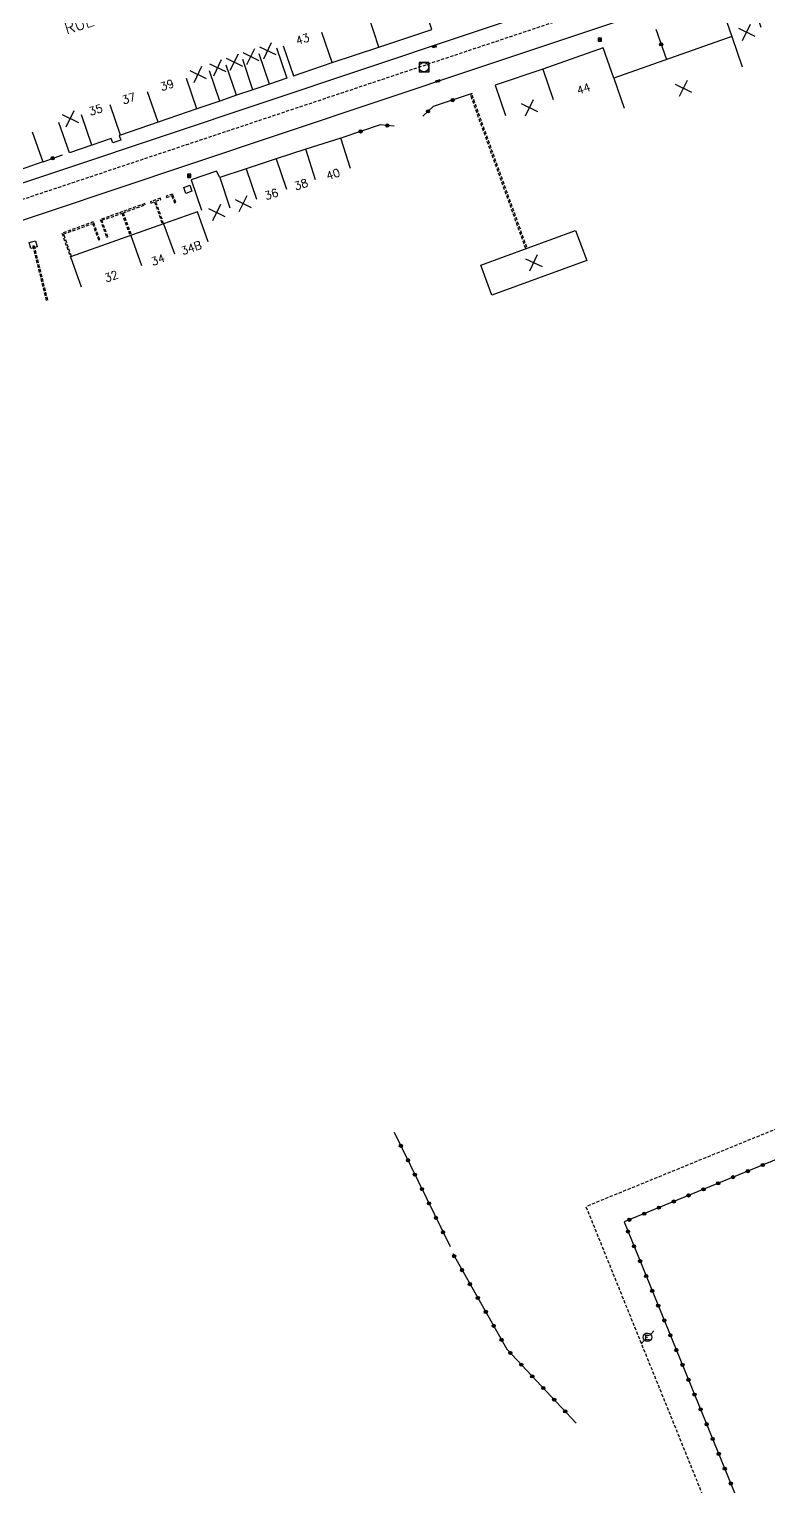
# Model space of a CAD drawing. Header units: millimetres. Extents: x 150000 to 151000, y 127999 to 129000.
# Drawn here: x 150230.3 to 150345.7, y 128436.1 to 128663.8 of the extents above; entities that cross this region are included whole.
import ezdxf
from ezdxf.enums import TextEntityAlignment as Align

# ---------------------------------------------------------------- set-up
doc = ezdxf.new("R2010")
doc.units = ezdxf.units.MM
doc.linetypes.add('DASHED', pattern=[0.75, 0.5, -0.25])
doc.layers.get('0').update_dxf_attribs({"linetype": 'CONTINUOUS'})
for name, color, linetype in [('W0001', 6, 'DASHED'), ('W0008', 7, 'CONTINUOUS'), ('W0100', 7, 'CONTINUOUS'), ('W0112', 1, 'DASHED'), ('W0322', 7, 'CONTINUOUS'), ('W0330', 7, 'CONTINUOUS'), ('W0400', 7, 'CONTINUOUS'), ('W0420', 7, 'CONTINUOUS'), ('W0471', 7, 'CONTINUOUS'), ('W0984', 7, 'CONTINUOUS'), ('W0989', 7, 'CONTINUOUS'), ('W0991', 7, 'CONTINUOUS'), ('W1102', 7, 'CONTINUOUS')]:
    doc.layers.add(name, color=color, linetype=linetype)
doc.styles.get("Standard").update_dxf_attribs({"font": 'romans.shx', "width": 0.85})

# ---------------------------------------------------------------- blocks, each defined once
blk = doc.blocks.new('t322o')
at = {"color": 0, "linetype": 'Continuous'}
for radius in [0.25, 0.15]:
    blk.add_circle((0, 0), radius, dxfattribs=at)
blk = doc.blocks.new('t991o')
at = {"color": 0, "linetype": 'Continuous'}
for p, q in [((-1, 1), (1, -1)), ((-1, -1), (1, 1))]:
    blk.add_line(p, q, dxfattribs=at)
blk = doc.blocks.new('t112o')
at = {"color": 0, "linetype": 'Continuous'}
for p, q in [((-0.5, 0.5), (0.5, 0.5)), ((-0.5, -0.5), (-0.5, 0.5)), ((0.5, 0.5), (0.5, -0.5)), ((0.5, -0.5), (-0.5, -0.5))]:
    blk.add_line(p, q, dxfattribs=at)
blk = doc.blocks.new('t330o')
at = {"color": 0, "linetype": 'Continuous'}
for p, q in [((0.25, -0.25), (-0.25, 0.25)), ((-0.25, -0.25), (0.25, 0.25)), ((-0.25, 0.25), (-0.25, -0.25)), ((0.25, 0.25), (-0.25, 0.25)), ((0.25, -0.25), (0.25, 0.25)), ((-0.25, -0.25), (0.25, -0.25)), ((-0.25, -0.25), (-0.25, -0.25))]:
    blk.add_line(p, q, dxfattribs=at)
blk = doc.blocks.new('T400')
for p, q in [((-0.15, 0.3), (0.15, 0.3)), ((-0.15, -0.25), (-0.15, 0.3)), ((-0.15, 0.15), (0.15, 0.15)), ((-0.15, 0), (0.15, 0)), ((0.15, 0.3), (0.15, -0.25)), ((-0.15, -0.15), (0.15, -0.15)), ((-0.15, -0.25), (-0.15, -0.3)), ((-0.15, -0.3), (0.15, -0.3)), ((0.15, -0.3), (0.15, -0.25))]:
    blk.add_line(p, q)
blk = doc.blocks.new('T420')
for p, q in [((0.75, 0.75), (-0.75, 0.75)), ((-0.75, 0.75), (-0.75, -0.75)), ((0.75, 0.75), (0.75, -0.75)), ((0.75, -0.75), (-0.75, -0.75))]:
    blk.add_line(p, q)
blk.add_ellipse((0, 0), major_axis=(-0.53, 0.53), ratio=1, start_param=3.926991, end_param=10.210176)
blk = doc.blocks.new('T471')
for p, q in [((-0.333334, 0.333334), (-0.333334, -0.333334)), ((-0.333334, 0.333334), (0.333334, 0.333334)), ((-0.333334, 0), (0, 0)), ((0.500001, 0.500001), (1.000002, 1.000002)), ((-0.500001, -0.500001), (-1.000002, -1.000002)), ((-0.333334, -0.333334), (0.333334, -0.333334))]:
    blk.add_line(p, q)
blk.add_ellipse((0, 0), major_axis=(0.471405, 0.471405), ratio=1, start_param=5.4977871438, end_param=11.780972451)

msp = doc.modelspace()

# ---------------------------------------------------------------- linework, layer by layer
at = {"layer": 'W0001'}
msp.add_lwpolyline([(150925.49, 129000), (150899.54, 128981.96), (150856.27, 128951.99), (150826.38, 128930.3), (150799.24, 128909.84), (150759.98, 128881.2), (150720.33, 128854.38), (150689.6, 128834.49), (150658.57, 128815.58), (150633.9, 128801.57), (150604.6, 128784.79), (150567.76, 128765.15), (150494.52, 128731.21), (150480.69, 128725.78), (150468.63, 128717.09), (150129.73, 128603.93)], dxfattribs=at)
at = {"layer": 'W0001', "flags": 128}
msp.add_lwpolyline([(150436.83, 128388.25), (150417.48, 128429.65), (150396.69, 128478.8), (150384.87, 128507.55), (150317.21, 128479.9), (150343.79, 128414.11), (150359.56, 128377.24), (150364.1, 128366.73)], dxfattribs=at)
at = {"layer": 'W0008'}
for points in [[(150474.4, 128745.5), (150475.61, 128737.44, -0.123416), (150471.48, 128724.57, -0.085381), (150460.46, 128717.57), (150458.92, 128716.86), (150444.71, 128712), (150376.23, 128688.95), (150297.89, 128662.67), (150204.83, 128631.55), (150201.36, 128630.42), (150199.75, 128629.96, -0.343342), (150197.31, 128631.07), (150196.68, 128632.25), (150196, 128634.49)], [(150329.8, 128667.51), (150300.15, 128657.63), (150255.04, 128642.53), (150200.8, 128624.38), (150160.45, 128610.89), (150158.86, 128610.33, 0.294049), (150156.52, 128607.99, 0.025231), (150156.44, 128607.52, 0.009597), (150156.32, 128606.26, 0.027375), (150156.31, 128605.69, 0.017021), (150156.37, 128604.77), (150156.86, 128602.52), (150163.64, 128577.54), (150166.18, 128568.28), (150167.36, 128564.05), (150168.75, 128558.58), (150170.51, 128551.67), (150171.81, 128546.34), (150180.04, 128513.22), (150186.34, 128487.42), (150192.12, 128464.05), (150193.47, 128458.37, 0.145222), (150201.12, 128446.35), (150210.47, 128436.44)]]:
    msp.add_lwpolyline(points, format="xyb", dxfattribs=at)
at = {"layer": 'W0100'}
for points in [[(150269.96, 128661.2), (150271.58, 128656.47), (150277.62, 128658.55), (150284.9, 128660.99), (150293.15, 128663.73), (150291.98, 128667.26), (150293.23, 128667.71), (150291.02, 128674.29), (150293.81, 128675.25), (150296.51, 128676.26), (150299.94, 128665.96), (150306.65, 128668.19), (150305.06, 128672.94)], [(150344.55, 128664.06), (150342.96, 128668.8), (150338.36, 128667.26), (150339.96, 128662.64), (150321.58, 128656.15), (150319.92, 128660.87), (150310.48, 128657.54), (150303.06, 128655.01), (150304.67, 128650.28)], [(150268.9, 128660.86), (150270.54, 128656.13), (150267.82, 128655.19), (150265.24, 128654.32), (150262.66, 128653.45), (150260.07, 128652.56), (150256.48, 128651.36), (150250.44, 128649.28), (150244.58, 128647.23), (150244.39, 128647.17), (150244.63, 128646.47), (150243.39, 128646.03), (150243.14, 128646.73), (150240.11, 128645.68), (150236.6, 128644.47), (150234.97, 128649.2)], [(150230.81, 128647.77), (150232.43, 128643.04), (150228.92, 128641.83), (150225.65, 128640.72), (150219.69, 128638.78), (150213.93, 128636.87), (150212.36, 128641.62)], [(150280.48, 128642.02), (150278.96, 128646.78), (150273.48, 128645.03), (150268.88, 128643.53), (150264.21, 128641.97), (150260.08, 128640.6), (150259.56, 128641.58), (150255.59, 128640.23), (150257.2, 128635.49)], [(150258.26, 128630.55), (150256.59, 128635.27), (150251.31, 128633.4), (150236.75, 128628.23), (150238.42, 128623.52)]]:
    msp.add_lwpolyline(points, dxfattribs=at)
msp.add_lwpolyline([(150317.32, 128627.66), (150302.53, 128622.26), (150300.82, 128626.95), (150315.6, 128632.35)], close=True, dxfattribs=at)
at = {"layer": 'W0112'}
for p, q in [((150244.98, 128635.1), (150246.26, 128631.6)), ((150230.89, 128629.93), (150231.08, 128629.97)), ((150230.89, 128629.93), (150233.01, 128621.29)), ((150231.08, 128629.97), (150233.21, 128621.34))]:
    msp.add_line(p, q, dxfattribs=at)
for points in [[(150307.81, 128629.51), (150299.21, 128653.47), (150299.4, 128653.53), (150308, 128629.57)], [(150251.31, 128633.4), (150250.07, 128636.9), (150250.89, 128637.19), (150250.82, 128637.38), (150249.24, 128636.82), (150249.31, 128636.63), (150249.88, 128636.83), (150251.12, 128633.33)], [(150244.98, 128635.1), (150248.44, 128636.35), (150248.38, 128636.54), (150244.91, 128635.29), (150241.42, 128634.05), (150242.4, 128631.29), (150242.59, 128631.36), (150241.68, 128633.93), (150244.79, 128635.03), (150246.07, 128631.54)], [(150236.94, 128628.29), (150235.7, 128631.78), (150240.22, 128633.43), (150241.14, 128630.87), (150241.33, 128630.94), (150240.34, 128633.69), (150235.44, 128631.9), (150236.75, 128628.23)]]:
    msp.add_lwpolyline(points, dxfattribs=at)
msp.add_lwpolyline([(150253, 128636.68), (150253.19, 128636.75), (150252.69, 128638.02), (150251.68, 128637.69), (150251.74, 128637.5), (150252.57, 128637.77)], close=True, dxfattribs=at)
at = {"layer": 'W0322'}
for p, q in [((150328.12, 128663.76), (150329.78, 128659.05)), ((150299.45, 128653.71), (150293.36, 128651.7)), ((150293.36, 128651.7), (150291.77, 128650.2)), ((150285.12, 128648.84), (150278.96, 128646.78)), ((150287.29, 128648.62), (150285.12, 128648.84)), ((150232.49, 128643.08), (150235.51, 128644.16))]:
    msp.add_line(p, q, dxfattribs=at)
at = {"layer": 'W0322', "flags": 128}
for points in [[(150429.69, 128392.28), (150384.08, 128502.53), (150323.16, 128477.52), (150341.71, 128432.03)], [(150287.29, 128491.54), (150296, 128473.67)], [(150296.41, 128472.57), (150304.88, 128457.62), (150315.68, 128446.11)]]:
    msp.add_lwpolyline(points, dxfattribs=at)
at = {"layer": 'W1102'}
for p, q in [((150284.9, 128660.99), (150283.31, 128665.74)), ((150277.62, 128658.55), (150276, 128663.28)), ((150339.96, 128662.64), (150341.57, 128657.91)), ((150262.66, 128653.45), (150261.05, 128658.18)), ((150265.24, 128654.32), (150263.64, 128659.06)), ((150267.82, 128655.19), (150266.19, 128659.92)), ((150256.48, 128651.36), (150254.9, 128656.1)), ((150260.07, 128652.56), (150258.45, 128657.29)), ((150310.48, 128657.54), (150312.09, 128652.81)), ((150321.58, 128656.15), (150323.19, 128651.42)), ((150250.44, 128649.28), (150248.79, 128654)), ((150244.58, 128647.23), (150242.94, 128651.96)), ((150240.11, 128645.68), (150238.48, 128650.41)), ((150275.03, 128640.27), (150273.48, 128645.03)), ((150264.21, 128641.97), (150265.79, 128637.23)), ((150268.88, 128643.53), (150270.46, 128638.78)), ((150260.08, 128640.6), (150261.66, 128635.86)), ((150251.31, 128633.4), (150252.98, 128628.69)), ((150246.19, 128631.58), (150247.86, 128626.87))]:
    msp.add_line(p, q, dxfattribs=at)

# ---------------------------------------------------------------- block references
at = {"layer": 'W0112'}
for p, rotation in [((150255.09, 128638.77), 290.1638200075619), ((150230.94, 128630.12), 104.8758636376022)]:
    msp.add_blockref('t112o', p, dxfattribs=dict(at, rotation=rotation))
at = {"layer": 'W0322'}
for p in [(150328.95, 128661.41), (150292.57, 128650.95), (150296.41, 128652.7), (150286.21, 128648.73), (150282.04, 128647.81), (150234, 128643.62)]:
    msp.add_blockref('t322o', p, dxfattribs=at)
for p, rotation in [((150288.33, 128489.4), 295.9894264933901), ((150289.43, 128487.15), 295.9894264933901), ((150290.52, 128484.9), 295.9894264933901), ((150340.16, 128484.5), 202.323461642671), ((150342.47, 128485.45), 202.323461642671), ((150344.79, 128486.4), 202.323461642671), ((150291.62, 128482.66), 295.9894264933901), ((150335.54, 128482.6), 202.323461642671), ((150337.85, 128483.55), 202.323461642671), ((150292.71, 128480.41), 295.9894264933901), ((150330.91, 128480.7), 202.323461642671), ((150333.22, 128481.65), 202.323461642671), ((150293.81, 128478.16), 295.9894264933901), ((150323.97, 128477.85), 202.323461642671), ((150326.29, 128478.8), 202.323461642671), ((150328.6, 128479.75), 202.323461642671), ((150294.9, 128475.91), 295.9894264933901), ((150323.77, 128476.02), 292.1845376889825), ((150324.71, 128473.7), 292.1845376889825), ((150296.64, 128472.16), 299.5325657621507), ((150325.66, 128471.39), 292.1845376889825), ((150297.87, 128469.99), 299.5325657621507), ((150326.6, 128469.07), 292.1845376889825), ((150299.1, 128467.81), 299.5325657621507), ((150327.55, 128466.76), 292.1845376889825), ((150300.33, 128465.64), 299.5325657621507), ((150328.49, 128464.44), 292.1845376889825), ((150301.57, 128463.46), 299.5325657621507), ((150329.43, 128462.13), 292.1845376889825), ((150302.8, 128461.29), 299.5325657621507), ((150330.38, 128459.81), 292.1845376889825), ((150304.03, 128459.11), 299.5325657621507), ((150331.32, 128457.5), 292.1845376889825), ((150305.41, 128457.05), 313.1916233114608), ((150307.12, 128455.23), 313.1916233114608), ((150332.27, 128455.18), 292.1845376889825), ((150308.83, 128453.4), 313.1916233114608), ((150333.21, 128452.87), 292.1845376889825), ((150310.55, 128451.58), 313.1916233114608), ((150334.15, 128450.55), 292.1845376889825), ((150312.26, 128449.76), 313.1916233114608), ((150335.1, 128448.24), 292.1845376889825), ((150313.97, 128447.93), 313.1916233114608), ((150336.04, 128445.92), 292.1845376889825), ((150336.99, 128443.61), 292.1845376889825), ((150337.93, 128441.29), 292.1845376889825), ((150338.87, 128438.98), 292.1845376889825), ((150339.82, 128436.66), 292.1845376889825)]:
    msp.add_blockref('t322o', p, dxfattribs=dict(at, rotation=rotation))
at = {"layer": 'W0330'}
for p in [(150319.37, 128662.14), (150255.3, 128640.86)]:
    msp.add_blockref('t330o', p, dxfattribs=at)
at = {"layer": 'W0400'}
for p, rotation in [((150293.53, 128661.08), 108.3371684648608), ((150294.09, 128655.67), 107.9109748138092)]:
    msp.add_blockref('T400', p, dxfattribs=dict(at, rotation=rotation))
at = {"layer": 'W0420'}
msp.add_blockref('T420', (150291.92, 128657.84), dxfattribs=at)
at = {"layer": 'W0471', "rotation": 359.96724}
msp.add_blockref('T471', (150326.81, 128459.5), dxfattribs=at)
at = {"layer": 'W0991'}
for p, rotation in [((150342.28, 128663.3), 18.56578087719187), ((150264.91, 128659.51), 18.70821204639078), ((150267.54, 128660.42), 20.42139279295126), ((150256.67, 128656.71), 18.92581195184472), ((150259.74, 128657.76), 19.89617904806123), ((150262.34, 128658.64), 18.70256557748858), ((150332.42, 128654.56), 18.78407949155076), ((150236.73, 128649.81), 18.96787353461916), ((150308.38, 128651.54), 18.78407949655257), ((150263.72, 128636.55), 18.33874638542248), ((150259.6, 128635.16), 18.78580151221264), ((150309.07, 128627.3), 20.06308870461763)]:
    msp.add_blockref('t991o', p, dxfattribs=dict(at, rotation=rotation))

# ---------------------------------------------------------------- texts
at = {"layer": 'W0984'}
for s, rotation, p in [('43', 17.692, (150272.98, 128662.24)), ('39', 17.692, (150251.84, 128655.05)), ('37', 17.692, (150245.87, 128652.98)), ('44', 18.4584, (150316.84, 128654.48)), ('35', 17.692, (150240.71, 128651.18)), ('40', 18.4584, (150277.74, 128641.14)), ('38', 18.1597, (150272.75, 128639.53)), ('36', 18.0456, (150268.12, 128638.01)), ('34B', 19.2842, (150255.62, 128629.62)), ('34', 19.9218, (150250.42, 128627.77)), ('32', 19.9676, (150243.14, 128625.19))]:
    msp.add_text(s, height=1.25, rotation=rotation, dxfattribs=at).set_placement(p, align=Align.MIDDLE)
at = {"layer": 'W0989'}
msp.add_text('RUE DE VIESVILLE', height=1.75, rotation=17.8461, dxfattribs=at).set_placement((150245.83, 128667), align=Align.MIDDLE)

doc.saveas('drawing.dxf')
